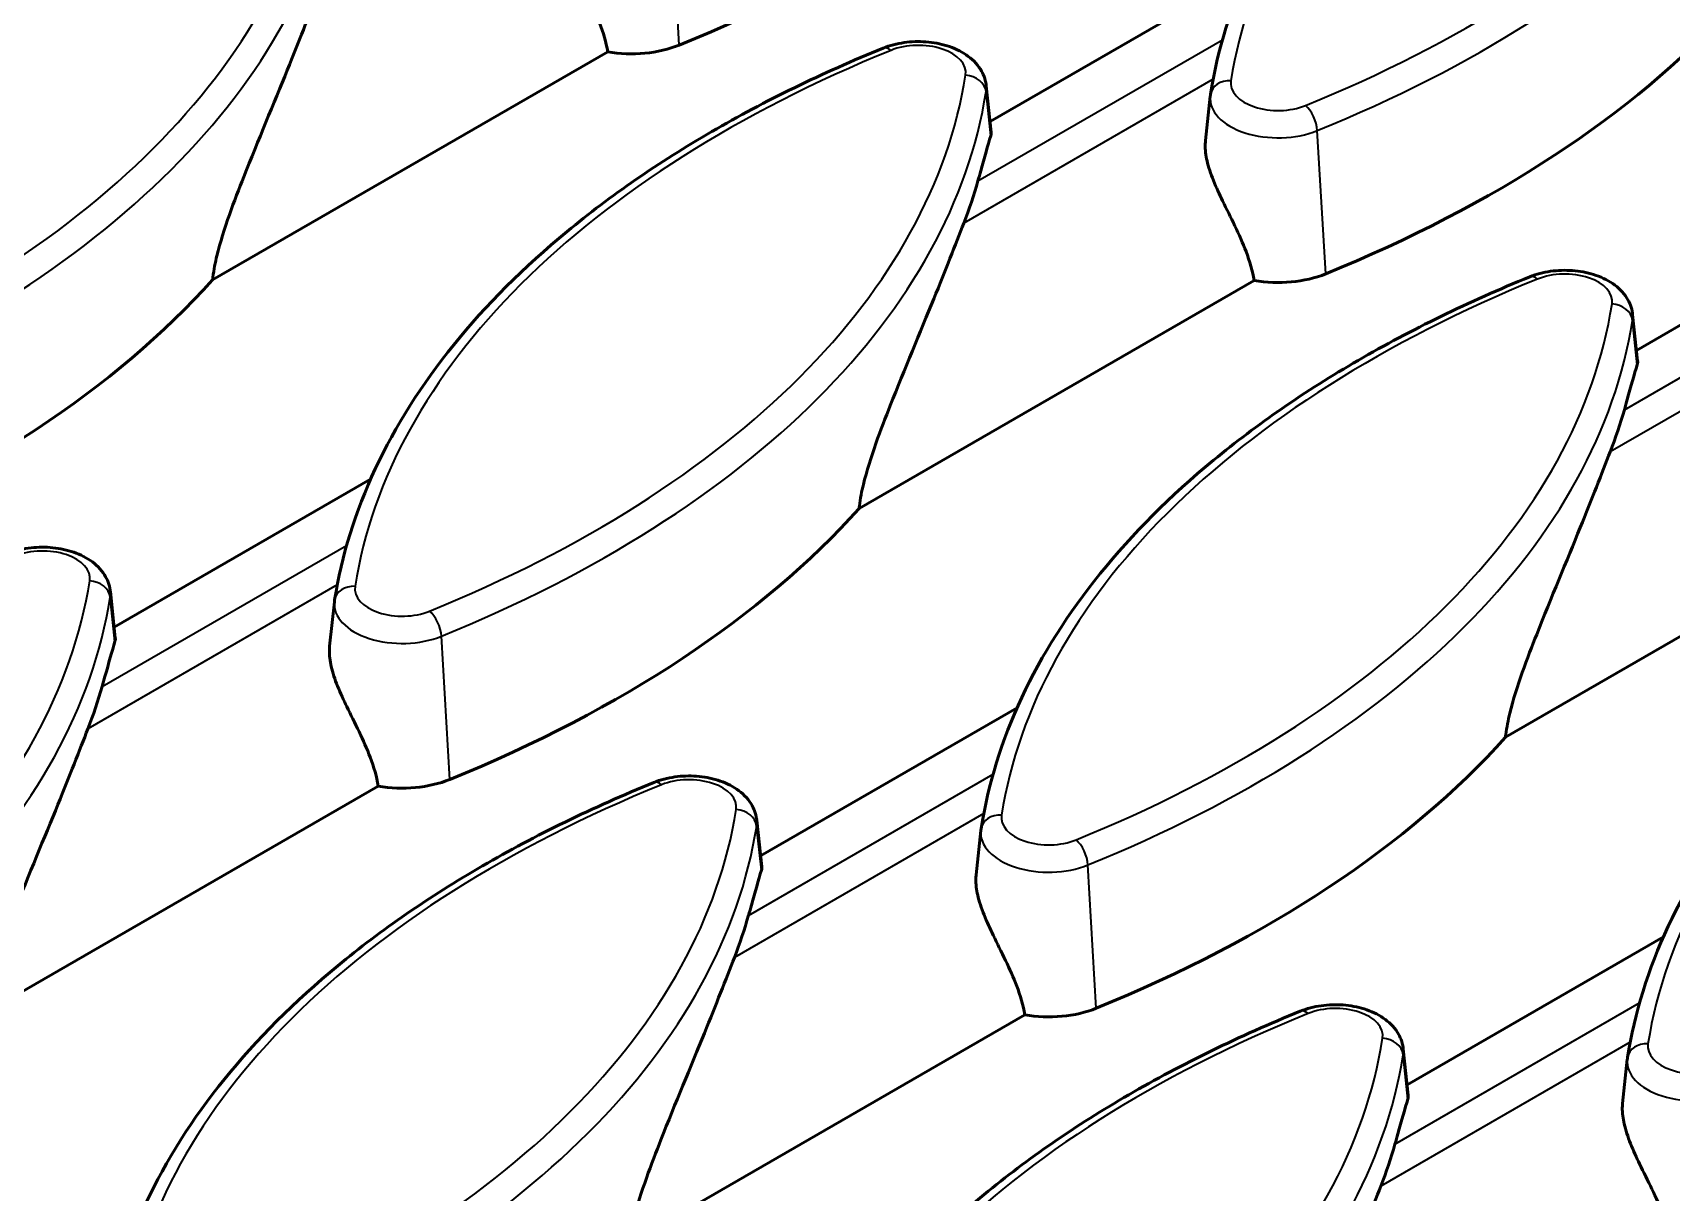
# Model space of a CAD drawing. Header units: millimetres. Extents: x 0 to 4362, y -130 to 2100.
# Drawn here: x 573.4 to 652.7, y 728 to 784.1 of the extents above; entities that cross this region are included whole.
import ezdxf

# ---------------------------------------------------------------- set-up
doc = ezdxf.new("R2010")
doc.units = ezdxf.units.MM
doc.header["$LTSCALE"] = 5
doc.layers.add('Sichtbar (ISO)', color=7, linetype='Continuous', lineweight=50)
doc.layers.add('Sichtbar schmal (ISO)', color=7, linetype='Continuous', lineweight=35)

msp = doc.modelspace()

# ---------------------------------------------------------------- linework, layer by layer
at = {"layer": 'Sichtbar (ISO)'}
for p, q in [((619.752, 779.832), (632.17, 787.002)), ((582.091, 772.167), (601.231, 783.217)), ((619.565, 781.572), (619.807, 779.321)), ((630.419, 781.067), (630.189, 778.921)), ((651.067, 768.751), (663.485, 775.921)), ((613.406, 761.086), (632.545, 772.136)), ((650.88, 770.491), (651.122, 768.24)), ((577.325, 755.338), (589.744, 762.507)), ((644.721, 750.005), (663.86, 761.055)), ((577.139, 757.077), (577.38, 754.826)), ((587.993, 756.572), (587.762, 754.426)), ((608.64, 744.257), (621.058, 751.426)), ((570.98, 736.591), (590.119, 747.641)), ((608.453, 745.996), (608.695, 743.745)), ((619.308, 745.491), (619.077, 743.345)), ((639.955, 733.175), (652.373, 740.345)), ((602.294, 725.51), (621.434, 736.56)), ((639.768, 734.915), (640.01, 732.664)), ((650.622, 734.41), (650.392, 732.264))]:
    msp.add_line(p, q, dxfattribs=at)
for centre, major_axis, start_param, end_param in [((568.066, 813.535), (-63.568, 0), 2.184893, 2.663872), ((599.381, 802.454), (-63.568, 0), 2.184893, 2.654483), ((602.391, 785.427), (-4, 0), 1.276578, 2.184893), ((556.955, 782.858), (63.043, 0), 6.063115, 6.120304), ((633.705, 774.346), (-4, 0), 1.276578, 2.184893), ((525.64, 789.041), (-63.568, 0), 2.184893, 2.663872), ((588.269, 771.777), (63.043, 0), 6.063115, 6.120304), ((556.955, 777.96), (-63.568, 0), 2.184893, 2.663872), ((514.528, 758.364), (63.043, 0), 6.063115, 6.120304), ((588.269, 766.878), (-63.568, 0), 2.184893, 2.663872), ((591.279, 749.851), (-4, 0), 1.276578, 2.184893), ((545.843, 747.283), (63.043, 0), 6.063115, 6.120304), ((622.594, 738.77), (-4, 0), 1.276578, 2.184893), ((577.158, 736.202), (63.043, 0), 6.063115, 6.120304)]:
    msp.add_ellipse(centre, major_axis=major_axis, ratio=0.57735, start_param=start_param, end_param=end_param, dxfattribs=at)
for points, knots in [([(630.431, 781.153), (630.769, 783.305), (631.43, 785.434), (633.367, 789.576), (634.643, 791.589), (637.759, 795.441), (639.6, 797.28), (643.788, 800.738), (646.134, 802.356), (651.263, 805.329), (654.046, 806.683), (657.005, 807.888)], [5.5882853, 5.5882853, 5.5882853, 5.5882853, 5.7615256, 5.7615256, 5.9347658, 5.9347658, 6.108006, 6.108006, 6.2812463, 6.2812463, 6.4544865, 6.4544865, 6.4544865, 6.4544865]), ([(556.689, 767.739), (557.028, 769.891), (557.689, 772.02), (559.626, 776.162), (560.902, 778.175), (564.018, 782.027), (565.859, 783.866), (570.046, 787.324), (572.393, 788.942), (577.522, 791.915), (580.305, 793.269), (583.264, 794.474)], [5.5882853, 5.5882853, 5.5882853, 5.5882853, 5.7615256, 5.7615256, 5.9347658, 5.9347658, 6.108006, 6.108006, 6.2812463, 6.2812463, 6.4544865, 6.4544865, 6.4544865, 6.4544865]), ([(601.231, 783.217), (601.153, 783.676), (601.016, 784.145), (600.525, 785.443), (600.086, 786.276), (599.551, 787.386), (599.394, 787.724), (599.126, 788.391), (599.017, 788.72), (598.891, 789.274), (598.856, 789.547), (598.863, 789.871), (598.867, 789.938), (598.874, 790.002)], [2.8285154, 2.8285154, 2.8285154, 2.8285154, 2.9796104, 2.9796104, 3.2469031, 3.2469031, 3.3498715, 3.3498715, 3.45284, 3.45284, 3.5432401, 3.5432401, 3.5669124, 3.5669124, 3.5669124, 3.5669124]), ([(587.163, 785.994), (586.759, 784.953), (586.266, 783.697), (585.053, 780.706), (584.304, 778.936), (583.16, 776.034), (582.618, 774.635), (582.222, 773.008), (582.149, 772.649), (582.101, 772.257), (582.096, 772.212), (582.091, 772.167)], [5.057153, 5.057153, 5.057153, 5.057153, 5.598349, 5.598349, 6.239433, 6.239433, 6.642714, 6.642714, 6.742864, 6.742864, 6.755946, 6.755946, 6.755946, 6.755946]), ([(588.004, 756.658), (588.342, 758.81), (589.004, 760.939), (590.941, 765.081), (592.216, 767.094), (595.333, 770.946), (597.174, 772.785), (601.361, 776.243), (603.708, 777.861), (608.837, 780.834), (611.619, 782.188), (614.579, 783.393)], [5.5882853, 5.5882853, 5.5882853, 5.5882853, 5.7615256, 5.7615256, 5.9347658, 5.9347658, 6.108006, 6.108006, 6.2812463, 6.2812463, 6.4544865, 6.4544865, 6.4544865, 6.4544865]), ([(614.579, 783.393), (614.898, 783.523), (615.24, 783.611), (615.939, 783.71), (616.296, 783.722), (616.998, 783.669), (617.344, 783.606), (618.003, 783.4), (618.317, 783.256), (618.865, 782.881), (619.106, 782.653), (619.422, 782.148), (619.521, 781.896), (619.561, 781.609), (619.563, 781.591), (619.565, 781.572)], [0.171301, 0.171301, 0.171301, 0.171301, 0.544708, 0.544708, 0.913961, 0.913961, 1.281842, 1.281842, 1.65525, 1.65525, 2.009336, 2.009336, 2.275825, 2.275825, 2.294291, 2.294291, 2.294291, 2.294291]), ([(630.419, 781.067), (630.42, 781.073), (630.42, 781.079), (630.422, 781.09), (630.423, 781.096), (630.424, 781.107), (630.425, 781.113), (630.426, 781.125), (630.427, 781.13), (630.429, 781.142), (630.43, 781.148), (630.431, 781.153)], [5.5596905, 5.5596905, 5.5596905, 5.5596905, 5.56540946, 5.56540946, 5.57112842, 5.57112842, 5.57684739, 5.57684739, 5.58256635, 5.58256635, 5.58828531, 5.58828531, 5.58828531, 5.58828531]), ([(619.786, 779.138), (619.648, 778.68), (619.483, 778.085), (619.259, 777.294), (619.212, 777.128), (619.163, 776.956)], [1.0982954, 1.0982954, 1.0982954, 1.0982954, 1.4526892, 1.4526892, 1.5412165, 1.5412165, 1.5412165, 1.5412165]), ([(619.807, 779.321), (619.809, 779.302), (619.809, 779.281), (619.806, 779.222), (619.799, 779.181), (619.786, 779.138)], [3.52470314, 3.52470314, 3.52470314, 3.52470314, 3.54324006, 3.54324006, 3.57659228, 3.57659228, 3.57659228, 3.57659228]), ([(632.545, 772.136), (632.468, 772.595), (632.331, 773.064), (631.84, 774.362), (631.401, 775.195), (630.865, 776.305), (630.708, 776.643), (630.441, 777.31), (630.332, 777.639), (630.206, 778.193), (630.17, 778.466), (630.178, 778.79), (630.182, 778.857), (630.189, 778.921)], [2.8285154, 2.8285154, 2.8285154, 2.8285154, 2.9796104, 2.9796104, 3.2469031, 3.2469031, 3.3498715, 3.3498715, 3.45284, 3.45284, 3.5432401, 3.5432401, 3.5669124, 3.5669124, 3.5669124, 3.5669124]), ([(618.477, 774.913), (618.074, 773.872), (617.581, 772.616), (616.368, 769.625), (615.619, 767.855), (614.474, 764.953), (613.933, 763.554), (613.537, 761.927), (613.464, 761.568), (613.416, 761.176), (613.41, 761.131), (613.406, 761.086)], [5.057153, 5.057153, 5.057153, 5.057153, 5.598349, 5.598349, 6.239433, 6.239433, 6.642714, 6.642714, 6.742864, 6.742864, 6.755946, 6.755946, 6.755946, 6.755946]), ([(619.319, 745.577), (619.657, 747.729), (620.318, 749.858), (622.256, 754), (623.531, 756.013), (626.648, 759.865), (628.488, 761.704), (632.676, 765.162), (635.023, 766.78), (640.152, 769.753), (642.934, 771.107), (645.894, 772.312)], [5.5882853, 5.5882853, 5.5882853, 5.5882853, 5.7615256, 5.7615256, 5.9347658, 5.9347658, 6.108006, 6.108006, 6.2812463, 6.2812463, 6.4544865, 6.4544865, 6.4544865, 6.4544865]), ([(645.894, 772.312), (646.213, 772.442), (646.554, 772.53), (647.254, 772.629), (647.611, 772.641), (648.313, 772.588), (648.659, 772.525), (649.318, 772.319), (649.632, 772.175), (650.18, 771.8), (650.421, 771.572), (650.736, 771.067), (650.836, 770.815), (650.876, 770.528), (650.878, 770.51), (650.88, 770.491)], [0.171301, 0.171301, 0.171301, 0.171301, 0.544708, 0.544708, 0.913961, 0.913961, 1.281842, 1.281842, 1.65525, 1.65525, 2.009336, 2.009336, 2.275825, 2.275825, 2.294291, 2.294291, 2.294291, 2.294291]), ([(651.1, 768.057), (650.963, 767.599), (650.798, 767.004), (650.574, 766.213), (650.527, 766.047), (650.478, 765.875)], [1.0982954, 1.0982954, 1.0982954, 1.0982954, 1.4526892, 1.4526892, 1.5412165, 1.5412165, 1.5412165, 1.5412165]), ([(651.121, 768.24), (651.124, 768.221), (651.124, 768.2), (651.121, 768.141), (651.113, 768.1), (651.1, 768.057)], [3.52470314, 3.52470314, 3.52470314, 3.52470314, 3.54324006, 3.54324006, 3.57659228, 3.57659228, 3.57659228, 3.57659228]), ([(649.792, 763.832), (649.389, 762.791), (648.896, 761.535), (647.682, 758.544), (646.934, 756.774), (645.789, 753.872), (645.247, 752.473), (644.852, 750.846), (644.779, 750.487), (644.73, 750.095), (644.725, 750.05), (644.721, 750.005)], [5.057153, 5.057153, 5.057153, 5.057153, 5.598349, 5.598349, 6.239433, 6.239433, 6.642714, 6.642714, 6.742864, 6.742864, 6.755946, 6.755946, 6.755946, 6.755946]), ([(650.634, 734.496), (650.972, 736.648), (651.633, 738.777), (653.57, 742.919), (654.846, 744.932), (657.962, 748.784), (659.803, 750.623), (663.991, 754.081), (666.337, 755.699), (671.466, 758.672), (674.249, 760.026), (677.208, 761.231)], [5.5882853, 5.5882853, 5.5882853, 5.5882853, 5.7615256, 5.7615256, 5.9347658, 5.9347658, 6.108006, 6.108006, 6.2812463, 6.2812463, 6.4544865, 6.4544865, 6.4544865, 6.4544865]), ([(572.152, 758.898), (572.471, 759.028), (572.813, 759.116), (573.513, 759.215), (573.869, 759.227), (574.572, 759.174), (574.918, 759.111), (575.577, 758.905), (575.891, 758.761), (576.439, 758.386), (576.679, 758.158), (576.995, 757.653), (577.094, 757.401), (577.134, 757.114), (577.137, 757.096), (577.139, 757.077)], [0.171301, 0.171301, 0.171301, 0.171301, 0.544708, 0.544708, 0.913961, 0.913961, 1.281842, 1.281842, 1.65525, 1.65525, 2.009336, 2.009336, 2.275825, 2.275825, 2.294291, 2.294291, 2.294291, 2.294291]), ([(587.993, 756.572), (587.993, 756.578), (587.994, 756.584), (587.995, 756.595), (587.996, 756.601), (587.998, 756.612), (587.998, 756.618), (588, 756.63), (588.001, 756.635), (588.002, 756.647), (588.003, 756.653), (588.004, 756.658)], [5.5596905, 5.5596905, 5.5596905, 5.5596905, 5.56540946, 5.56540946, 5.57112842, 5.57112842, 5.57684739, 5.57684739, 5.58256635, 5.58256635, 5.58828531, 5.58828531, 5.58828531, 5.58828531]), ([(577.38, 754.826), (577.382, 754.807), (577.383, 754.786), (577.38, 754.727), (577.372, 754.686), (577.359, 754.643)], [3.52470314, 3.52470314, 3.52470314, 3.52470314, 3.54324006, 3.54324006, 3.57659228, 3.57659228, 3.57659228, 3.57659228]), ([(577.359, 754.643), (577.222, 754.185), (577.057, 753.59), (576.833, 752.799), (576.786, 752.633), (576.737, 752.461)], [1.0982954, 1.0982954, 1.0982954, 1.0982954, 1.4526892, 1.4526892, 1.5412165, 1.5412165, 1.5412165, 1.5412165]), ([(590.119, 747.641), (590.041, 748.1), (589.904, 748.569), (589.414, 749.867), (588.974, 750.7), (588.439, 751.81), (588.282, 752.148), (588.014, 752.815), (587.905, 753.144), (587.78, 753.698), (587.744, 753.971), (587.751, 754.295), (587.756, 754.362), (587.762, 754.426)], [2.8285154, 2.8285154, 2.8285154, 2.8285154, 2.9796104, 2.9796104, 3.2469031, 3.2469031, 3.3498715, 3.3498715, 3.45284, 3.45284, 3.5432401, 3.5432401, 3.5669124, 3.5669124, 3.5669124, 3.5669124]), ([(576.051, 750.418), (575.648, 749.377), (575.154, 748.121), (573.941, 745.13), (573.193, 743.36), (572.048, 740.458), (571.506, 739.059), (571.111, 737.432), (571.037, 737.073), (570.989, 736.681), (570.984, 736.636), (570.98, 736.591)], [5.057153, 5.057153, 5.057153, 5.057153, 5.598349, 5.598349, 6.239433, 6.239433, 6.642714, 6.642714, 6.742864, 6.742864, 6.755946, 6.755946, 6.755946, 6.755946]), ([(576.893, 721.083), (577.231, 723.234), (577.892, 725.363), (579.829, 729.505), (581.105, 731.518), (584.221, 735.37), (586.062, 737.209), (590.249, 740.667), (592.596, 742.285), (597.725, 745.258), (600.508, 746.613), (603.467, 747.817)], [5.5882853, 5.5882853, 5.5882853, 5.5882853, 5.7615256, 5.7615256, 5.9347658, 5.9347658, 6.108006, 6.108006, 6.2812463, 6.2812463, 6.4544865, 6.4544865, 6.4544865, 6.4544865]), ([(603.467, 747.817), (603.786, 747.947), (604.128, 748.035), (604.827, 748.134), (605.184, 748.146), (605.887, 748.093), (606.232, 748.03), (606.892, 747.824), (607.205, 747.68), (607.754, 747.305), (607.994, 747.077), (608.31, 746.572), (608.409, 746.32), (608.449, 746.033), (608.451, 746.015), (608.453, 745.996)], [0.171301, 0.171301, 0.171301, 0.171301, 0.544708, 0.544708, 0.913961, 0.913961, 1.281842, 1.281842, 1.65525, 1.65525, 2.009336, 2.009336, 2.275825, 2.275825, 2.294291, 2.294291, 2.294291, 2.294291]), ([(619.308, 745.491), (619.308, 745.497), (619.309, 745.503), (619.31, 745.514), (619.311, 745.52), (619.312, 745.531), (619.313, 745.537), (619.315, 745.549), (619.315, 745.554), (619.317, 745.566), (619.318, 745.572), (619.319, 745.577)], [5.5596905, 5.5596905, 5.5596905, 5.5596905, 5.56540946, 5.56540946, 5.57112842, 5.57112842, 5.57684739, 5.57684739, 5.58256635, 5.58256635, 5.58828531, 5.58828531, 5.58828531, 5.58828531]), ([(608.695, 743.745), (608.697, 743.726), (608.698, 743.705), (608.694, 743.646), (608.687, 743.605), (608.674, 743.562)], [3.52470314, 3.52470314, 3.52470314, 3.52470314, 3.54324006, 3.54324006, 3.57659228, 3.57659228, 3.57659228, 3.57659228]), ([(608.674, 743.562), (608.537, 743.104), (608.371, 742.509), (608.148, 741.718), (608.101, 741.552), (608.052, 741.38)], [1.0982954, 1.0982954, 1.0982954, 1.0982954, 1.4526892, 1.4526892, 1.5412165, 1.5412165, 1.5412165, 1.5412165]), ([(621.434, 736.56), (621.356, 737.019), (621.219, 737.488), (620.729, 738.786), (620.289, 739.619), (619.754, 740.729), (619.597, 741.067), (619.329, 741.734), (619.22, 742.063), (619.094, 742.617), (619.059, 742.89), (619.066, 743.214), (619.07, 743.281), (619.077, 743.345)], [2.8285154, 2.8285154, 2.8285154, 2.8285154, 2.9796104, 2.9796104, 3.2469031, 3.2469031, 3.3498715, 3.3498715, 3.45284, 3.45284, 3.5432401, 3.5432401, 3.5669124, 3.5669124, 3.5669124, 3.5669124]), ([(607.366, 739.337), (606.962, 738.296), (606.469, 737.04), (605.256, 734.049), (604.507, 732.279), (603.363, 729.377), (602.821, 727.978), (602.425, 726.351), (602.352, 725.992), (602.304, 725.6), (602.299, 725.555), (602.294, 725.51)], [5.057153, 5.057153, 5.057153, 5.057153, 5.598349, 5.598349, 6.239433, 6.239433, 6.642714, 6.642714, 6.742864, 6.742864, 6.755946, 6.755946, 6.755946, 6.755946]), ([(608.207, 710.001), (608.545, 712.153), (609.207, 714.282), (611.144, 718.424), (612.419, 720.437), (615.536, 724.289), (617.377, 726.128), (621.564, 729.586), (623.911, 731.204), (629.04, 734.177), (631.822, 735.531), (634.782, 736.736)], [5.5882853, 5.5882853, 5.5882853, 5.5882853, 5.7615256, 5.7615256, 5.9347658, 5.9347658, 6.108006, 6.108006, 6.2812463, 6.2812463, 6.4544865, 6.4544865, 6.4544865, 6.4544865]), ([(634.782, 736.736), (635.101, 736.866), (635.443, 736.954), (636.142, 737.053), (636.499, 737.065), (637.201, 737.012), (637.547, 736.949), (638.206, 736.743), (638.52, 736.599), (639.068, 736.224), (639.309, 735.996), (639.625, 735.491), (639.724, 735.239), (639.764, 734.952), (639.766, 734.934), (639.768, 734.915)], [0.171301, 0.171301, 0.171301, 0.171301, 0.544708, 0.544708, 0.913961, 0.913961, 1.281842, 1.281842, 1.65525, 1.65525, 2.009336, 2.009336, 2.275825, 2.275825, 2.294291, 2.294291, 2.294291, 2.294291]), ([(650.622, 734.41), (650.623, 734.416), (650.624, 734.422), (650.625, 734.433), (650.626, 734.439), (650.627, 734.45), (650.628, 734.456), (650.629, 734.468), (650.63, 734.473), (650.632, 734.485), (650.633, 734.491), (650.634, 734.496)], [5.5596905, 5.5596905, 5.5596905, 5.5596905, 5.56540946, 5.56540946, 5.57112842, 5.57112842, 5.57684739, 5.57684739, 5.58256635, 5.58256635, 5.58828531, 5.58828531, 5.58828531, 5.58828531]), ([(640.01, 732.664), (640.012, 732.645), (640.012, 732.624), (640.009, 732.565), (640.002, 732.524), (639.989, 732.481)], [3.52470314, 3.52470314, 3.52470314, 3.52470314, 3.54324006, 3.54324006, 3.57659228, 3.57659228, 3.57659228, 3.57659228]), ([(639.989, 732.481), (639.851, 732.023), (639.686, 731.428), (639.462, 730.637), (639.415, 730.471), (639.366, 730.299)], [1.0982954, 1.0982954, 1.0982954, 1.0982954, 1.4526892, 1.4526892, 1.5412165, 1.5412165, 1.5412165, 1.5412165]), ([(652.748, 725.479), (652.671, 725.938), (652.534, 726.407), (652.043, 727.705), (651.604, 728.538), (651.068, 729.648), (650.911, 729.986), (650.644, 730.653), (650.535, 730.982), (650.409, 731.536), (650.373, 731.809), (650.381, 732.133), (650.385, 732.2), (650.392, 732.264)], [2.8285154, 2.8285154, 2.8285154, 2.8285154, 2.9796104, 2.9796104, 3.2469031, 3.2469031, 3.3498715, 3.3498715, 3.45284, 3.45284, 3.5432401, 3.5432401, 3.5669124, 3.5669124, 3.5669124, 3.5669124]), ([(638.68, 728.256), (638.277, 727.215), (637.784, 725.959), (636.571, 722.968), (635.822, 721.198), (634.884, 718.819), (634.622, 718.141), (634.379, 717.441)], [5.057153, 5.057153, 5.057153, 5.057153, 5.598349, 5.598349, 6.239433, 6.239433, 6.454546, 6.454546, 6.454546, 6.454546])]:
    msp.add_open_spline(points, degree=3, knots=knots, dxfattribs=at)
at = {"layer": 'Sichtbar schmal (ISO)'}
for p, q in [((604.696, 783.54), (604.288, 790.477)), ((619.163, 776.956), (631.011, 783.796)), ((630.559, 781.888), (618.477, 774.913)), ((619.786, 779.138), (619.558, 781.283)), ((636.01, 772.459), (635.603, 779.396)), ((650.478, 765.875), (662.326, 772.715)), ((661.874, 770.807), (649.792, 763.832)), ((651.1, 768.057), (650.873, 770.202)), ((576.737, 752.461), (588.585, 759.302)), ((588.132, 757.393), (576.051, 750.418)), ((577.359, 754.643), (577.132, 756.788)), ((593.584, 747.964), (593.176, 754.901)), ((608.052, 741.38), (619.9, 748.221)), ((619.447, 746.312), (607.366, 739.337)), ((608.674, 743.562), (608.446, 745.707)), ((624.899, 736.883), (624.491, 743.82)), ((639.366, 730.299), (651.214, 737.14)), ((650.762, 735.231), (638.68, 728.256)), ((639.989, 732.481), (639.761, 734.626))]:
    msp.add_line(p, q, dxfattribs=at)
for centre, major_axis, ratio, start_param, end_param in [((693.03, 778.587), (-61.864, 0), 0.57735, 5.326486, 6.192687), ((599.381, 809.803), (61.864, 0), 0.57735, 5.326486, 6.192687), ((599.381, 809.058), (62.861, 0), 0.57735, 5.326486, 6.192687), ((619.289, 765.173), (-61.864, 0), 0.57735, 5.326486, 6.192687), ((525.64, 796.389), (61.864, 0), 0.57735, 5.326486, 6.192687), ((525.64, 795.644), (62.861, 0), 0.57735, 5.326486, 6.192687), ((614.956, 782.467), (-0.377, 0.926), 0.470482, 5.569944, 6.283185), ((616.279, 782.2), (2.296, 0), 0.57735, 6.192687, 8.468079), ((650.603, 754.092), (-61.864, 0), 0.57735, 5.326486, 6.192687), ((556.955, 785.308), (61.864, 0), 0.57735, 5.326486, 6.192687), ((618.566, 781.264), (0.988, -0.155), 0.813155, 0.214386, 1.697916), ((631.419, 780.998), (-0.988, 0.155), 0.813155, 4.839509, 6.283185), ((633.705, 781.695), (-2.296, 0), 0.57735, 6.192687, 8.468079), ((556.955, 784.563), (62.861, 0), 0.57735, 5.326486, 6.192687), ((616.279, 781.455), (3.292, 0), 0.57735, 6.192687, 6.345089), ((633.705, 780.949), (-3.292, 0), 0.57735, 6.221282, 8.468079), ((635.029, 779.795), (-0.377, 0.926), 0.470482, 4.086414, 5.569944), ((646.271, 771.386), (-0.377, 0.926), 0.470482, 5.569944, 6.283185), ((647.594, 771.119), (2.296, 0), 0.57735, 6.192687, 8.468079), ((681.918, 743.011), (-61.864, 0), 0.57735, 5.326486, 6.192687), ((588.269, 774.227), (61.864, 0), 0.57735, 5.326486, 6.192687), ((649.881, 770.183), (0.988, -0.155), 0.813155, 0.214386, 1.697916), ((588.269, 773.482), (62.861, 0), 0.57735, 5.326486, 6.192687), ((647.594, 770.373), (3.292, 0), 0.57735, 6.192687, 6.345089), ((713.233, 731.93), (-61.864, 0), 0.57735, 5.326486, 6.192687), ((573.853, 757.705), (2.296, 0), 0.57735, 6.192687, 8.468079), ((514.528, 760.813), (61.864, 0), 0.57735, 5.326486, 6.192687), ((576.139, 756.769), (0.988, -0.155), 0.813155, 0.214386, 1.697916), ((588.992, 756.503), (-0.988, 0.155), 0.813155, 4.839509, 6.283185), ((591.279, 757.2), (-2.296, 0), 0.57735, 6.192687, 8.468079), ((514.528, 760.068), (62.861, 0), 0.57735, 5.326486, 6.192687), ((573.853, 756.96), (3.292, 0), 0.57735, 6.192687, 6.345089), ((591.279, 756.455), (-3.292, 0), 0.57735, 6.221282, 8.468079), ((592.602, 755.3), (-0.377, 0.926), 0.470482, 4.086414, 5.569944), ((639.492, 718.516), (-61.864, 0), 0.57735, 5.326486, 6.192687), ((603.844, 746.891), (-0.377, 0.926), 0.470482, 5.569944, 6.283185), ((605.167, 746.624), (2.296, 0), 0.57735, 6.192687, 8.468079), ((545.843, 749.732), (61.864, 0), 0.57735, 5.326486, 6.192687), ((607.454, 745.688), (0.988, -0.155), 0.813155, 0.214386, 1.697916), ((620.307, 745.422), (-0.988, 0.155), 0.813155, 4.839509, 6.283185), ((622.594, 746.119), (-2.296, 0), 0.57735, 6.192687, 8.468079), ((545.843, 748.987), (62.861, 0), 0.57735, 5.326486, 6.192687), ((605.167, 745.879), (3.292, 0), 0.57735, 6.192687, 6.345089), ((622.594, 745.373), (-3.292, 0), 0.57735, 6.221282, 8.468079), ((623.917, 744.219), (-0.377, 0.926), 0.470482, 4.086414, 5.569944), ((670.806, 707.435), (-61.864, 0), 0.57735, 5.326486, 6.192687), ((635.159, 735.81), (-0.377, 0.926), 0.470482, 5.569944, 6.283185), ((636.482, 735.543), (2.296, 0), 0.57735, 6.192687, 8.468079), ((577.158, 738.651), (61.864, 0), 0.57735, 5.326486, 6.192687), ((638.769, 734.607), (0.988, -0.155), 0.813155, 0.214386, 1.697916), ((651.622, 734.341), (-0.988, 0.155), 0.813155, 4.839509, 6.283185), ((653.908, 735.038), (-2.296, 0), 0.57735, 6.192687, 8.468079), ((577.158, 737.906), (62.861, 0), 0.57735, 5.326486, 6.192687), ((636.482, 734.798), (3.292, 0), 0.57735, 6.192687, 6.345089), ((653.908, 734.292), (-3.292, 0), 0.57735, 6.221282, 8.468079)]:
    msp.add_ellipse(centre, major_axis=major_axis, ratio=ratio, start_param=start_param, end_param=end_param, dxfattribs=at)

doc.saveas('drawing.dxf')
